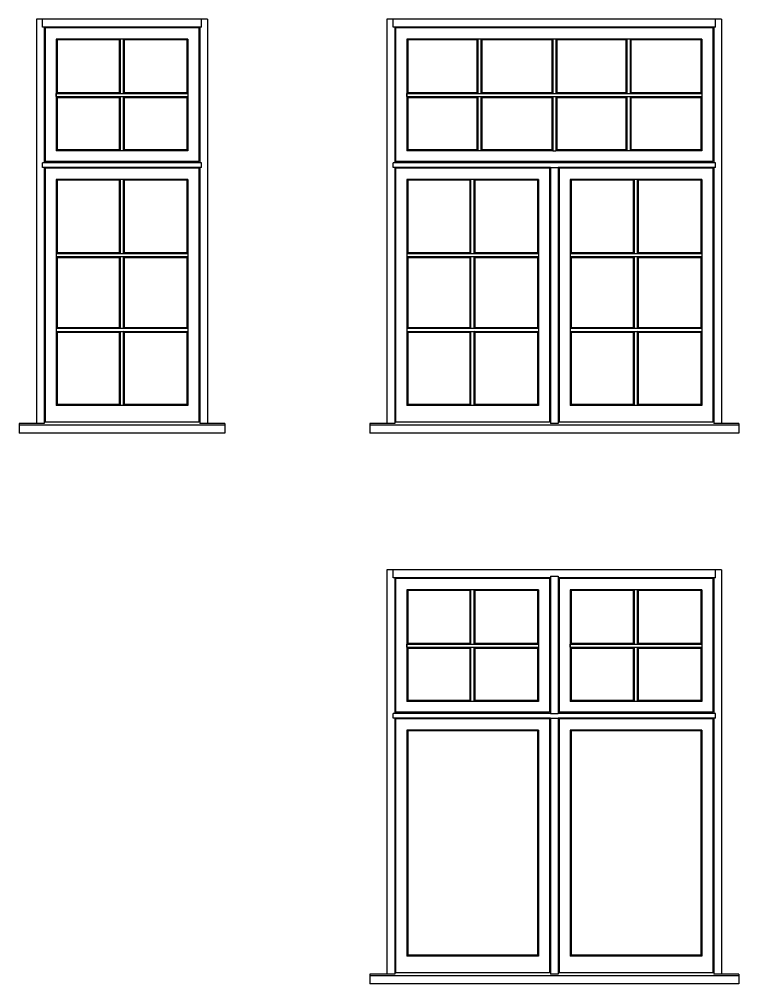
# Model space of a CAD drawing. Header units: inches. Extents: x 1985 to 11287, y 379 to 3234.
# Drawn here: x 9094.9 to 9221, y 1465.3 to 1634.4 of the extents above; entities that cross this region are included whole.
import ezdxf

# ---------------------------------------------------------------- set-up
doc = ezdxf.new("R2010")
doc.units = ezdxf.units.IN
doc.header["$MEASUREMENT"] = 0
doc.layers.add('elevation 99', color=7, linetype='CONTINUOUS')

msp = doc.modelspace()

# ---------------------------------------------------------------- linework, layer by layer
at = {"layer": 'elevation 99'}
for p, q in [((9097.929608, 1634.398516), (9097.929608, 1609.208911)), ((9127.92959, 1634.398516), (9097.929608, 1634.398516)), ((9098.992108, 1633.023515), (9098.992108, 1634.398516)), ((9126.86709, 1633.023515), (9126.86709, 1634.398516)), ((9127.92959, 1634.398516), (9127.92959, 1609.208911)), ((9159.357966, 1634.398516), (9159.357966, 1609.208911)), ((9189.357947, 1634.398516), (9159.357966, 1634.398516)), ((9160.420466, 1633.023515), (9160.420466, 1634.398516)), ((9217.982929, 1634.398516), (9187.982947, 1634.398516)), ((9216.920429, 1633.023515), (9216.920429, 1634.398516)), ((9217.982929, 1634.398516), (9217.982929, 1609.208911)), ((9126.86709, 1633.023515), (9098.992108, 1633.023515)), ((9099.304608, 1633.023515), (9099.304608, 1609.208911)), ((9099.448014, 1632.879829), (9099.448014, 1609.459378)), ((9126.410904, 1632.879829), (9099.448014, 1632.879829)), ((9126.410904, 1632.879829), (9126.410904, 1609.459378)), ((9126.55459, 1633.023515), (9126.55459, 1609.208911)), ((9216.920429, 1633.023515), (9160.420466, 1633.023515)), ((9160.732966, 1633.023515), (9160.732966, 1609.208911)), ((9160.876372, 1632.879829), (9160.876372, 1609.459378)), ((9216.464243, 1632.879829), (9160.876372, 1632.879829)), ((9216.464243, 1632.879829), (9216.464243, 1609.459378)), ((9216.607929, 1633.023515), (9216.607929, 1609.208911)), ((9101.393894, 1630.934229), (9101.393894, 1611.34232)), ((9124.465304, 1630.934229), (9101.393894, 1630.934229)), ((9101.554608, 1630.773515), (9101.554608, 1621.575775)), ((9112.487067, 1630.773515), (9101.554608, 1630.773515)), ((9112.487067, 1630.773515), (9112.647781, 1630.934229)), ((9112.487067, 1621.575775), (9112.487067, 1630.773515)), ((9112.647781, 1621.415061), (9112.647781, 1630.934229)), ((9113.201353, 1630.934229), (9113.362067, 1630.773515)), ((9113.201353, 1621.415061), (9113.201353, 1630.934229)), ((9124.30459, 1630.773515), (9113.362067, 1630.773515)), ((9113.362067, 1621.575775), (9113.362067, 1630.773515)), ((9124.30459, 1630.773515), (9124.30459, 1621.575775)), ((9124.465304, 1630.934229), (9124.465304, 1611.34232)), ((9162.822251, 1630.934229), (9162.822251, 1611.34232)), ((9188.393662, 1630.934229), (9162.822251, 1630.934229)), ((9162.982966, 1630.773515), (9162.982966, 1621.575775)), ((9175.165424, 1630.773515), (9162.982966, 1630.773515)), ((9175.165424, 1630.773515), (9175.326139, 1630.934229)), ((9175.165424, 1621.575775), (9175.165424, 1630.773515)), ((9175.326139, 1621.415061), (9175.326139, 1630.934229)), ((9175.87971, 1630.934229), (9176.040424, 1630.773515)), ((9175.87971, 1621.415061), (9175.87971, 1630.934229)), ((9188.232947, 1630.773515), (9176.040424, 1630.773515)), ((9176.040424, 1621.575775), (9176.040424, 1630.773515)), ((9188.232947, 1630.773515), (9188.393662, 1630.934229)), ((9188.232947, 1630.773515), (9188.232947, 1621.575775)), ((9188.393662, 1630.934229), (9188.393662, 1621.415061)), ((9214.518643, 1630.934229), (9188.393662, 1630.934229)), ((9188.947233, 1630.934229), (9188.947233, 1621.415061)), ((9188.947233, 1630.934229), (9189.107947, 1630.773515)), ((9189.107947, 1630.773515), (9189.107947, 1621.575775)), ((9201.290406, 1630.773515), (9189.107947, 1630.773515)), ((9201.290406, 1630.773515), (9201.45112, 1630.934229)), ((9201.290406, 1621.575775), (9201.290406, 1630.773515)), ((9201.45112, 1621.415061), (9201.45112, 1630.934229)), ((9202.004692, 1630.934229), (9202.165406, 1630.773515)), ((9202.004692, 1621.415061), (9202.004692, 1630.934229)), ((9214.357929, 1630.773515), (9202.165406, 1630.773515)), ((9202.165406, 1621.575775), (9202.165406, 1630.773515)), ((9214.357929, 1630.773515), (9214.357929, 1621.575775)), ((9214.518643, 1630.934229), (9214.518643, 1611.34232)), ((9101.554608, 1621.575775), (9101.393894, 1621.415061)), ((9101.393894, 1621.415061), (9112.647781, 1621.415061)), ((9101.393894, 1620.861489), (9101.393894, 1621.415061)), ((9101.554608, 1621.575775), (9112.487067, 1621.575775)), ((9112.487067, 1621.575775), (9112.647781, 1621.415061)), ((9112.647781, 1621.415061), (9113.201353, 1621.415061)), ((9113.362067, 1621.575775), (9113.201353, 1621.415061)), ((9113.201353, 1621.415061), (9124.465304, 1621.415061)), ((9113.362067, 1621.575775), (9124.30459, 1621.575775)), ((9124.30459, 1621.575775), (9124.465304, 1621.415061)), ((9162.982966, 1621.575775), (9162.822251, 1621.415061)), ((9162.822251, 1621.415061), (9175.326139, 1621.415061)), ((9162.822251, 1620.861489), (9162.822251, 1621.415061)), ((9162.982966, 1621.575775), (9175.165424, 1621.575775)), ((9175.165424, 1621.575775), (9175.326139, 1621.415061)), ((9175.326139, 1621.415061), (9175.87971, 1621.415061)), ((9176.040424, 1621.575775), (9175.87971, 1621.415061)), ((9175.87971, 1621.415061), (9188.393662, 1621.415061)), ((9176.040424, 1621.575775), (9188.232947, 1621.575775)), ((9188.232947, 1621.575775), (9188.393662, 1621.415061)), ((9188.393662, 1621.415061), (9188.947233, 1621.415061)), ((9189.107947, 1621.575775), (9188.947233, 1621.415061)), ((9188.947233, 1621.415061), (9201.45112, 1621.415061)), ((9189.107947, 1621.575775), (9201.290406, 1621.575775)), ((9201.290406, 1621.575775), (9201.45112, 1621.415061)), ((9201.45112, 1621.415061), (9202.004692, 1621.415061)), ((9202.165406, 1621.575775), (9202.004692, 1621.415061)), ((9202.004692, 1621.415061), (9214.518643, 1621.415061)), ((9202.165406, 1621.575775), (9214.357929, 1621.575775)), ((9214.357929, 1621.575775), (9214.518643, 1621.415061)), ((9101.393894, 1620.861489), (9112.647781, 1620.861489)), ((9101.393894, 1620.861489), (9101.554608, 1620.700775)), ((9101.554608, 1620.700775), (9101.554608, 1611.503035)), ((9101.554608, 1620.700775), (9112.487067, 1620.700775)), ((9112.487067, 1620.700775), (9112.647781, 1620.861489)), ((9112.487067, 1611.503035), (9112.487067, 1620.700775)), ((9112.647781, 1611.34232), (9112.647781, 1620.861489)), ((9112.647781, 1620.861489), (9113.201353, 1620.861489)), ((9113.201353, 1611.34232), (9113.201353, 1620.861489)), ((9113.201353, 1620.861489), (9124.465304, 1620.861489)), ((9113.362067, 1620.700775), (9113.201353, 1620.861489)), ((9113.362067, 1611.503035), (9113.362067, 1620.700775)), ((9113.362067, 1620.700775), (9124.30459, 1620.700775)), ((9124.465304, 1620.861489), (9124.30459, 1620.700775)), ((9124.30459, 1620.700775), (9124.30459, 1611.503035)), ((9162.822251, 1620.861489), (9175.326139, 1620.861489)), ((9162.822251, 1620.861489), (9162.982966, 1620.700775)), ((9162.982966, 1620.700775), (9162.982966, 1611.503035)), ((9162.982966, 1620.700775), (9175.165424, 1620.700775)), ((9175.165424, 1620.700775), (9175.326139, 1620.861489)), ((9175.165424, 1611.503035), (9175.165424, 1620.700775)), ((9175.326139, 1611.34232), (9175.326139, 1620.861489)), ((9175.326139, 1620.861489), (9175.87971, 1620.861489)), ((9175.87971, 1611.34232), (9175.87971, 1620.861489)), ((9175.87971, 1620.861489), (9188.393662, 1620.861489)), ((9176.040424, 1620.700775), (9175.87971, 1620.861489)), ((9176.040424, 1611.503035), (9176.040424, 1620.700775)), ((9176.040424, 1620.700775), (9188.232947, 1620.700775)), ((9188.393662, 1620.861489), (9188.232947, 1620.700775)), ((9188.232947, 1620.700775), (9188.232947, 1611.503035)), ((9188.393662, 1620.861489), (9188.947233, 1620.861489)), ((9188.393662, 1620.861489), (9188.393662, 1611.34232)), ((9188.947233, 1620.861489), (9201.45112, 1620.861489)), ((9188.947233, 1620.861489), (9189.107947, 1620.700775)), ((9188.947233, 1620.861489), (9188.947233, 1611.34232)), ((9189.107947, 1620.700775), (9189.107947, 1611.503035)), ((9189.107947, 1620.700775), (9201.290406, 1620.700775)), ((9201.290406, 1620.700775), (9201.45112, 1620.861489)), ((9201.290406, 1611.503035), (9201.290406, 1620.700775)), ((9201.45112, 1611.34232), (9201.45112, 1620.861489)), ((9201.45112, 1620.861489), (9202.004692, 1620.861489)), ((9202.004692, 1611.34232), (9202.004692, 1620.861489)), ((9202.004692, 1620.861489), (9214.518643, 1620.861489)), ((9202.165406, 1620.700775), (9202.004692, 1620.861489)), ((9202.165406, 1611.503035), (9202.165406, 1620.700775)), ((9202.165406, 1620.700775), (9214.357929, 1620.700775)), ((9214.518643, 1620.861489), (9214.357929, 1620.700775)), ((9214.357929, 1620.700775), (9214.357929, 1611.503035)), ((9124.465304, 1611.34232), (9101.393894, 1611.34232)), ((9112.487067, 1611.503035), (9101.554608, 1611.503035)), ((9112.487067, 1611.503035), (9112.647781, 1611.34232)), ((9113.362067, 1611.503035), (9113.201353, 1611.34232)), ((9124.30459, 1611.503035), (9113.362067, 1611.503035)), ((9188.393662, 1611.34232), (9162.822251, 1611.34232)), ((9175.165424, 1611.503035), (9162.982966, 1611.503035)), ((9175.165424, 1611.503035), (9175.326139, 1611.34232)), ((9176.040424, 1611.503035), (9175.87971, 1611.34232)), ((9188.232947, 1611.503035), (9176.040424, 1611.503035)), ((9188.232947, 1611.503035), (9188.393662, 1611.34232)), ((9188.393662, 1611.34232), (9188.947233, 1611.34232)), ((9188.947233, 1611.34232), (9189.107947, 1611.503035)), ((9214.518643, 1611.34232), (9188.947233, 1611.34232)), ((9201.290406, 1611.503035), (9189.107947, 1611.503035)), ((9201.290406, 1611.503035), (9201.45112, 1611.34232)), ((9202.165406, 1611.503035), (9202.004692, 1611.34232)), ((9214.357929, 1611.503035), (9202.165406, 1611.503035)), ((9126.410904, 1609.459378), (9099.448014, 1609.459378)), ((9216.464243, 1609.459378), (9160.876372, 1609.459378)), ((9097.929608, 1609.208911), (9097.929608, 1563.552605)), ((9126.86709, 1609.208911), (9098.992108, 1609.208911)), ((9098.992108, 1608.42871), (9098.992108, 1609.208911)), ((9126.86709, 1608.42871), (9098.992108, 1608.42871)), ((9099.304608, 1608.42871), (9099.304608, 1563.552605)), ((9099.448014, 1608.285024), (9099.448014, 1563.803072)), ((9126.410904, 1608.285024), (9099.448014, 1608.285024)), ((9126.410904, 1608.285024), (9126.410904, 1563.803072)), ((9126.55459, 1608.42871), (9126.55459, 1563.552605)), ((9126.86709, 1608.42871), (9126.86709, 1609.208911)), ((9127.92959, 1609.208911), (9127.92959, 1563.552605)), ((9159.357966, 1609.208911), (9159.357966, 1563.552605)), ((9160.420466, 1608.42871), (9160.420466, 1609.208911)), ((9216.920429, 1609.208911), (9160.420466, 1609.208911)), ((9187.982947, 1608.42871), (9160.420466, 1608.42871)), ((9160.732966, 1608.42871), (9160.732966, 1563.552605)), ((9160.876372, 1608.285024), (9160.876372, 1563.803072)), ((9187.839262, 1608.285024), (9160.876372, 1608.285024)), ((9187.839262, 1608.285024), (9187.839262, 1563.803072)), ((9187.982947, 1608.42871), (9187.982947, 1563.552605)), ((9187.982947, 1608.42871), (9187.982947, 1563.552605)), ((9187.982947, 1608.42871), (9189.357947, 1608.42871)), ((9189.357947, 1608.42871), (9189.357947, 1563.552605)), ((9189.357947, 1608.42871), (9189.357947, 1563.552605)), ((9216.920429, 1608.42871), (9189.357947, 1608.42871)), ((9189.501354, 1608.285024), (9189.501354, 1563.803072)), ((9216.464243, 1608.285024), (9189.501354, 1608.285024)), ((9216.464243, 1608.285024), (9216.464243, 1563.803072)), ((9216.607929, 1608.42871), (9216.607929, 1563.552605)), ((9216.920429, 1608.42871), (9216.920429, 1609.208911)), ((9217.982929, 1609.208911), (9217.982929, 1563.552605)), ((9101.393894, 1606.339424), (9101.393894, 1566.686014)), ((9124.465304, 1606.339424), (9101.393894, 1606.339424)), ((9101.554608, 1606.17871), (9101.554608, 1593.510581)), ((9112.487067, 1606.17871), (9101.554608, 1606.17871)), ((9112.487067, 1606.17871), (9112.647781, 1606.339424)), ((9112.487067, 1593.510581), (9112.487067, 1606.17871)), ((9112.647781, 1593.349867), (9112.647781, 1606.339424)), ((9113.201353, 1606.339424), (9113.362067, 1606.17871)), ((9113.201353, 1593.349867), (9113.201353, 1606.339424)), ((9124.30459, 1606.17871), (9113.362067, 1606.17871)), ((9113.362067, 1593.510581), (9113.362067, 1606.17871)), ((9124.30459, 1606.17871), (9124.30459, 1593.510581)), ((9124.465304, 1606.339424), (9124.465304, 1566.686014)), ((9162.822251, 1606.339424), (9162.822251, 1566.686014)), ((9185.893662, 1606.339424), (9162.822251, 1606.339424)), ((9162.982966, 1606.17871), (9162.982966, 1593.510581)), ((9173.915424, 1606.17871), (9162.982966, 1606.17871)), ((9173.915424, 1606.17871), (9174.076139, 1606.339424)), ((9173.915424, 1593.510581), (9173.915424, 1606.17871)), ((9174.076139, 1593.349867), (9174.076139, 1606.339424)), ((9174.62971, 1606.339424), (9174.790424, 1606.17871)), ((9174.62971, 1593.349867), (9174.62971, 1606.339424)), ((9185.732947, 1606.17871), (9174.790424, 1606.17871)), ((9174.790424, 1593.510581), (9174.790424, 1606.17871)), ((9185.732947, 1606.17871), (9185.732947, 1593.510581)), ((9185.893662, 1606.339424), (9185.893662, 1566.686014)), ((9191.447233, 1606.339424), (9191.447233, 1566.686014)), ((9214.518643, 1606.339424), (9191.447233, 1606.339424)), ((9191.607947, 1606.17871), (9191.607947, 1593.510581)), ((9202.540406, 1606.17871), (9191.607947, 1606.17871)), ((9202.540406, 1606.17871), (9202.70112, 1606.339424)), ((9202.540406, 1593.510581), (9202.540406, 1606.17871)), ((9202.70112, 1593.349867), (9202.70112, 1606.339424)), ((9203.254692, 1606.339424), (9203.415406, 1606.17871)), ((9203.254692, 1593.349867), (9203.254692, 1606.339424)), ((9214.357929, 1606.17871), (9203.415406, 1606.17871)), ((9203.415406, 1593.510581), (9203.415406, 1606.17871)), ((9214.357929, 1606.17871), (9214.357929, 1593.510581)), ((9214.518643, 1606.339424), (9214.518643, 1566.686014)), ((9101.554608, 1593.510581), (9101.393894, 1593.349867)), ((9101.393894, 1593.349867), (9112.647781, 1593.349867)), ((9101.393894, 1592.796296), (9112.647781, 1592.796296)), ((9101.393894, 1592.796296), (9101.554608, 1592.635581)), ((9101.554608, 1593.510581), (9112.487067, 1593.510581)), ((9101.554608, 1592.635581), (9101.554608, 1580.399921)), ((9101.554608, 1592.635581), (9112.487067, 1592.635581)), ((9112.487067, 1593.510581), (9112.647781, 1593.349867)), ((9112.487067, 1592.635581), (9112.647781, 1592.796296)), ((9112.487067, 1580.399921), (9112.487067, 1592.635581)), ((9112.647781, 1593.349867), (9113.201353, 1593.349867)), ((9112.647781, 1592.796296), (9113.201353, 1592.796296)), ((9112.647781, 1580.239206), (9112.647781, 1592.796296)), ((9113.362067, 1593.510581), (9113.201353, 1593.349867)), ((9113.201353, 1593.349867), (9124.465304, 1593.349867)), ((9113.201353, 1592.796296), (9124.465304, 1592.796296)), ((9113.362067, 1592.635581), (9113.201353, 1592.796296)), ((9113.201353, 1580.239206), (9113.201353, 1592.796296)), ((9113.362067, 1593.510581), (9124.30459, 1593.510581)), ((9113.362067, 1580.399921), (9113.362067, 1592.635581)), ((9113.362067, 1592.635581), (9124.30459, 1592.635581)), ((9124.30459, 1593.510581), (9124.465304, 1593.349867)), ((9124.465304, 1592.796296), (9124.30459, 1592.635581)), ((9124.30459, 1592.635581), (9124.30459, 1580.399921)), ((9162.982966, 1593.510581), (9162.822251, 1593.349867)), ((9162.822251, 1593.349867), (9174.076139, 1593.349867)), ((9162.822251, 1592.796296), (9174.076139, 1592.796296)), ((9162.822251, 1592.796296), (9162.982966, 1592.635581)), ((9162.982966, 1593.510581), (9173.915424, 1593.510581)), ((9162.982966, 1592.635581), (9162.982966, 1580.399921)), ((9162.982966, 1592.635581), (9173.915424, 1592.635581)), ((9173.915424, 1593.510581), (9174.076139, 1593.349867)), ((9173.915424, 1592.635581), (9174.076139, 1592.796296)), ((9173.915424, 1580.399921), (9173.915424, 1592.635581)), ((9174.076139, 1593.349867), (9174.62971, 1593.349867)), ((9174.076139, 1592.796296), (9174.62971, 1592.796296)), ((9174.076139, 1580.239206), (9174.076139, 1592.796296)), ((9174.790424, 1593.510581), (9174.62971, 1593.349867)), ((9174.62971, 1593.349867), (9185.893662, 1593.349867)), ((9174.62971, 1592.796296), (9185.893662, 1592.796296)), ((9174.790424, 1592.635581), (9174.62971, 1592.796296)), ((9174.62971, 1580.239206), (9174.62971, 1592.796296)), ((9174.790424, 1593.510581), (9185.732947, 1593.510581)), ((9174.790424, 1580.399921), (9174.790424, 1592.635581)), ((9174.790424, 1592.635581), (9185.732947, 1592.635581)), ((9185.732947, 1593.510581), (9185.893662, 1593.349867)), ((9185.893662, 1592.796296), (9185.732947, 1592.635581)), ((9185.732947, 1592.635581), (9185.732947, 1580.399921)), ((9191.607947, 1593.510581), (9191.447233, 1593.349867)), ((9191.447233, 1593.349867), (9202.70112, 1593.349867)), ((9191.447233, 1592.796296), (9202.70112, 1592.796296)), ((9191.447233, 1592.796296), (9191.607947, 1592.635581)), ((9191.607947, 1593.510581), (9202.540406, 1593.510581)), ((9191.607947, 1592.635581), (9191.607947, 1580.399921)), ((9191.607947, 1592.635581), (9202.540406, 1592.635581)), ((9202.540406, 1593.510581), (9202.70112, 1593.349867)), ((9202.540406, 1592.635581), (9202.70112, 1592.796296)), ((9202.540406, 1580.399921), (9202.540406, 1592.635581)), ((9202.70112, 1593.349867), (9203.254692, 1593.349867)), ((9202.70112, 1592.796296), (9203.254692, 1592.796296)), ((9202.70112, 1580.239206), (9202.70112, 1592.796296)), ((9203.415406, 1593.510581), (9203.254692, 1593.349867)), ((9203.254692, 1593.349867), (9214.518643, 1593.349867)), ((9203.254692, 1592.796296), (9214.518643, 1592.796296)), ((9203.415406, 1592.635581), (9203.254692, 1592.796296)), ((9203.254692, 1580.239206), (9203.254692, 1592.796296)), ((9203.415406, 1593.510581), (9214.357929, 1593.510581)), ((9203.415406, 1580.399921), (9203.415406, 1592.635581)), ((9203.415406, 1592.635581), (9214.357929, 1592.635581)), ((9214.357929, 1593.510581), (9214.518643, 1593.349867)), ((9214.518643, 1592.796296), (9214.357929, 1592.635581)), ((9214.357929, 1592.635581), (9214.357929, 1580.399921)), ((9101.554608, 1580.399921), (9101.393894, 1580.239206)), ((9101.393894, 1580.239206), (9112.647781, 1580.239206)), ((9101.393894, 1579.685635), (9112.647781, 1579.685635)), ((9101.393894, 1579.685635), (9101.554608, 1579.524921)), ((9101.554608, 1580.399921), (9112.487067, 1580.399921)), ((9101.554608, 1579.524921), (9101.554608, 1566.846728)), ((9101.554608, 1579.524921), (9112.487067, 1579.524921)), ((9112.487067, 1580.399921), (9112.647781, 1580.239206)), ((9112.487067, 1579.524921), (9112.647781, 1579.685635)), ((9112.487067, 1566.846728), (9112.487067, 1579.524921)), ((9112.647781, 1580.239206), (9113.201353, 1580.239206)), ((9112.647781, 1566.686014), (9112.647781, 1579.685635)), ((9112.647781, 1579.685635), (9113.201353, 1579.685635)), ((9113.362067, 1580.399921), (9113.201353, 1580.239206)), ((9113.201353, 1580.239206), (9124.465304, 1580.239206)), ((9113.201353, 1566.686014), (9113.201353, 1579.685635)), ((9113.201353, 1579.685635), (9124.465304, 1579.685635)), ((9113.362067, 1579.524921), (9113.201353, 1579.685635)), ((9113.362067, 1580.399921), (9124.30459, 1580.399921)), ((9113.362067, 1566.846728), (9113.362067, 1579.524921)), ((9113.362067, 1579.524921), (9124.30459, 1579.524921)), ((9124.30459, 1580.399921), (9124.465304, 1580.239206)), ((9124.465304, 1579.685635), (9124.30459, 1579.524921)), ((9124.30459, 1579.524921), (9124.30459, 1566.846728)), ((9162.982966, 1580.399921), (9162.822251, 1580.239206)), ((9162.822251, 1580.239206), (9174.076139, 1580.239206)), ((9162.822251, 1579.685635), (9174.076139, 1579.685635)), ((9162.822251, 1579.685635), (9162.982966, 1579.524921)), ((9162.982966, 1580.399921), (9173.915424, 1580.399921)), ((9162.982966, 1579.524921), (9162.982966, 1566.846728)), ((9162.982966, 1579.524921), (9173.915424, 1579.524921)), ((9173.915424, 1580.399921), (9174.076139, 1580.239206)), ((9173.915424, 1579.524921), (9174.076139, 1579.685635)), ((9173.915424, 1566.846728), (9173.915424, 1579.524921)), ((9174.076139, 1580.239206), (9174.62971, 1580.239206)), ((9174.076139, 1566.686014), (9174.076139, 1579.685635)), ((9174.076139, 1579.685635), (9174.62971, 1579.685635)), ((9174.790424, 1580.399921), (9174.62971, 1580.239206)), ((9174.62971, 1580.239206), (9185.893662, 1580.239206)), ((9174.62971, 1566.686014), (9174.62971, 1579.685635)), ((9174.62971, 1579.685635), (9185.893662, 1579.685635)), ((9174.790424, 1579.524921), (9174.62971, 1579.685635)), ((9174.790424, 1580.399921), (9185.732947, 1580.399921)), ((9174.790424, 1566.846728), (9174.790424, 1579.524921)), ((9174.790424, 1579.524921), (9185.732947, 1579.524921)), ((9185.732947, 1580.399921), (9185.893662, 1580.239206)), ((9185.893662, 1579.685635), (9185.732947, 1579.524921)), ((9185.732947, 1579.524921), (9185.732947, 1566.846728)), ((9191.607947, 1580.399921), (9191.447233, 1580.239206)), ((9191.447233, 1580.239206), (9202.70112, 1580.239206)), ((9191.447233, 1579.685635), (9202.70112, 1579.685635)), ((9191.447233, 1579.685635), (9191.607947, 1579.524921)), ((9191.607947, 1580.399921), (9202.540406, 1580.399921)), ((9191.607947, 1579.524921), (9191.607947, 1566.846728)), ((9191.607947, 1579.524921), (9202.540406, 1579.524921)), ((9202.540406, 1580.399921), (9202.70112, 1580.239206)), ((9202.540406, 1579.524921), (9202.70112, 1579.685635)), ((9202.540406, 1566.846728), (9202.540406, 1579.524921)), ((9202.70112, 1580.239206), (9203.254692, 1580.239206)), ((9202.70112, 1566.686014), (9202.70112, 1579.685635)), ((9202.70112, 1579.685635), (9203.254692, 1579.685635)), ((9203.415406, 1580.399921), (9203.254692, 1580.239206)), ((9203.254692, 1580.239206), (9214.518643, 1580.239206)), ((9203.254692, 1566.686014), (9203.254692, 1579.685635)), ((9203.254692, 1579.685635), (9214.518643, 1579.685635)), ((9203.415406, 1579.524921), (9203.254692, 1579.685635)), ((9203.415406, 1580.399921), (9214.357929, 1580.399921)), ((9203.415406, 1566.846728), (9203.415406, 1579.524921)), ((9203.415406, 1579.524921), (9214.357929, 1579.524921)), ((9214.357929, 1580.399921), (9214.518643, 1580.239206)), ((9214.518643, 1579.685635), (9214.357929, 1579.524921)), ((9214.357929, 1579.524921), (9214.357929, 1566.846728)), ((9124.465304, 1566.686014), (9101.393894, 1566.686014)), ((9112.487067, 1566.846728), (9101.554608, 1566.846728)), ((9112.487067, 1566.846728), (9112.647781, 1566.686014)), ((9113.362067, 1566.846728), (9113.201353, 1566.686014)), ((9124.30459, 1566.846728), (9113.362067, 1566.846728)), ((9185.893662, 1566.686014), (9162.822251, 1566.686014)), ((9173.915424, 1566.846728), (9162.982966, 1566.846728)), ((9173.915424, 1566.846728), (9174.076139, 1566.686014)), ((9174.790424, 1566.846728), (9174.62971, 1566.686014)), ((9185.732947, 1566.846728), (9174.790424, 1566.846728)), ((9214.518643, 1566.686014), (9191.447233, 1566.686014)), ((9202.540406, 1566.846728), (9191.607947, 1566.846728)), ((9202.540406, 1566.846728), (9202.70112, 1566.686014)), ((9203.415406, 1566.846728), (9203.254692, 1566.686014)), ((9214.357929, 1566.846728), (9203.415406, 1566.846728)), ((9126.410904, 1563.803072), (9099.448014, 1563.803072)), ((9187.839262, 1563.803072), (9160.876372, 1563.803072)), ((9216.464243, 1563.803072), (9189.501354, 1563.803072)), ((9099.304608, 1563.552605), (9094.929608, 1563.552605)), ((9094.929608, 1563.552605), (9094.929608, 1561.869862)), ((9130.92959, 1563.266073), (9094.929608, 1563.266073)), ((9130.92959, 1563.552605), (9126.55459, 1563.552605)), ((9130.92959, 1563.552605), (9130.92959, 1561.869862)), ((9160.732966, 1563.552605), (9156.357966, 1563.552605)), ((9156.357966, 1563.552605), (9156.357966, 1561.869862)), ((9192.357947, 1563.266073), (9156.357966, 1563.266073)), ((9220.982929, 1563.266073), (9184.982947, 1563.266073)), ((9189.357947, 1563.552605), (9187.982947, 1563.552605)), ((9220.982929, 1563.552605), (9216.607929, 1563.552605)), ((9220.982929, 1563.552605), (9220.982929, 1561.869862)), ((9130.92959, 1561.869862), (9094.929608, 1561.869862)), ((9192.357947, 1561.869862), (9156.357966, 1561.869862)), ((9220.982929, 1561.869862), (9184.982947, 1561.869862)), ((9159.357966, 1537.869871), (9159.357966, 1512.680266)), ((9189.357947, 1537.869871), (9159.357966, 1537.869871)), ((9160.420466, 1536.494869), (9160.420466, 1537.869871)), ((9217.982929, 1537.869871), (9187.982947, 1537.869871)), ((9187.982947, 1536.807369), (9187.982947, 1512.680266)), ((9187.982947, 1536.807369), (9189.357947, 1536.807369)), ((9189.357947, 1536.807369), (9189.357947, 1512.680266)), ((9216.920429, 1536.494869), (9216.920429, 1537.869871)), ((9217.982929, 1537.869871), (9217.982929, 1512.680266)), ((9187.982947, 1536.494869), (9160.420466, 1536.494869)), ((9160.732966, 1536.494869), (9160.732966, 1512.680266)), ((9160.876372, 1536.351183), (9160.876372, 1512.930732)), ((9187.839262, 1536.351183), (9160.876372, 1536.351183)), ((9187.839262, 1536.351183), (9187.839262, 1512.930732)), ((9187.982947, 1536.494869), (9187.982947, 1512.680266)), ((9189.357947, 1536.494869), (9189.357947, 1512.680266)), ((9216.920429, 1536.494869), (9189.357947, 1536.494869)), ((9189.501354, 1536.351183), (9189.501354, 1512.930732)), ((9216.464243, 1536.351183), (9189.501354, 1536.351183)), ((9216.464243, 1536.351183), (9216.464243, 1512.930732)), ((9216.607929, 1536.494869), (9216.607929, 1512.680266)), ((9162.822251, 1534.405583), (9162.822251, 1514.813675)), ((9185.893662, 1534.405583), (9162.822251, 1534.405583)), ((9162.982966, 1534.244869), (9162.982966, 1525.047129)), ((9173.915424, 1534.244869), (9162.982966, 1534.244869)), ((9173.915424, 1534.244869), (9174.076139, 1534.405583)), ((9173.915424, 1525.047129), (9173.915424, 1534.244869)), ((9174.076139, 1524.886415), (9174.076139, 1534.405583)), ((9174.62971, 1534.405583), (9174.790424, 1534.244869)), ((9174.62971, 1524.886415), (9174.62971, 1534.405583)), ((9185.732947, 1534.244869), (9174.790424, 1534.244869)), ((9174.790424, 1525.047129), (9174.790424, 1534.244869)), ((9185.732947, 1534.244869), (9185.732947, 1525.047129)), ((9185.893662, 1534.405583), (9185.893662, 1514.813675)), ((9191.447233, 1534.405583), (9191.447233, 1514.813675)), ((9214.518643, 1534.405583), (9191.447233, 1534.405583)), ((9191.607947, 1534.244869), (9191.607947, 1525.047129)), ((9202.540406, 1534.244869), (9191.607947, 1534.244869)), ((9202.540406, 1534.244869), (9202.70112, 1534.405583)), ((9202.540406, 1525.047129), (9202.540406, 1534.244869)), ((9202.70112, 1524.886415), (9202.70112, 1534.405583)), ((9203.254692, 1534.405583), (9203.415406, 1534.244869)), ((9203.254692, 1524.886415), (9203.254692, 1534.405583)), ((9214.357929, 1534.244869), (9203.415406, 1534.244869)), ((9203.415406, 1525.047129), (9203.415406, 1534.244869)), ((9214.357929, 1534.244869), (9214.357929, 1525.047129)), ((9214.518643, 1534.405583), (9214.518643, 1514.813675)), ((9162.982966, 1525.047129), (9162.822251, 1524.886415)), ((9162.982966, 1525.047129), (9173.915424, 1525.047129)), ((9173.915424, 1525.047129), (9174.076139, 1524.886415)), ((9174.790424, 1525.047129), (9174.62971, 1524.886415)), ((9174.790424, 1525.047129), (9185.732947, 1525.047129)), ((9185.732947, 1525.047129), (9185.893662, 1524.886415)), ((9191.607947, 1525.047129), (9191.447233, 1524.886415)), ((9191.607947, 1525.047129), (9202.540406, 1525.047129)), ((9202.540406, 1525.047129), (9202.70112, 1524.886415)), ((9203.415406, 1525.047129), (9203.254692, 1524.886415)), ((9203.415406, 1525.047129), (9214.357929, 1525.047129)), ((9214.357929, 1525.047129), (9214.518643, 1524.886415)), ((9162.822251, 1524.886415), (9174.076139, 1524.886415)), ((9162.822251, 1524.332843), (9162.822251, 1524.886415)), ((9162.822251, 1524.332843), (9174.076139, 1524.332843)), ((9162.822251, 1524.332843), (9162.982966, 1524.172129)), ((9162.982966, 1524.172129), (9162.982966, 1514.974389)), ((9162.982966, 1524.172129), (9173.915424, 1524.172129)), ((9173.915424, 1524.172129), (9174.076139, 1524.332843)), ((9173.915424, 1514.974389), (9173.915424, 1524.172129)), ((9174.076139, 1524.886415), (9174.62971, 1524.886415)), ((9174.076139, 1514.813675), (9174.076139, 1524.332843)), ((9174.076139, 1524.332843), (9174.62971, 1524.332843)), ((9174.62971, 1524.886415), (9185.893662, 1524.886415)), ((9174.62971, 1514.813675), (9174.62971, 1524.332843)), ((9174.62971, 1524.332843), (9185.893662, 1524.332843)), ((9174.790424, 1524.172129), (9174.62971, 1524.332843)), ((9174.790424, 1514.974389), (9174.790424, 1524.172129)), ((9174.790424, 1524.172129), (9185.732947, 1524.172129)), ((9185.893662, 1524.332843), (9185.732947, 1524.172129)), ((9185.732947, 1524.172129), (9185.732947, 1514.974389)), ((9191.447233, 1524.886415), (9202.70112, 1524.886415)), ((9191.447233, 1524.332843), (9191.447233, 1524.886415)), ((9191.447233, 1524.332843), (9202.70112, 1524.332843)), ((9191.447233, 1524.332843), (9191.607947, 1524.172129)), ((9191.607947, 1524.172129), (9191.607947, 1514.974389)), ((9191.607947, 1524.172129), (9202.540406, 1524.172129)), ((9202.540406, 1524.172129), (9202.70112, 1524.332843)), ((9202.540406, 1514.974389), (9202.540406, 1524.172129)), ((9202.70112, 1524.886415), (9203.254692, 1524.886415)), ((9202.70112, 1514.813675), (9202.70112, 1524.332843)), ((9202.70112, 1524.332843), (9203.254692, 1524.332843)), ((9203.254692, 1524.886415), (9214.518643, 1524.886415)), ((9203.254692, 1514.813675), (9203.254692, 1524.332843)), ((9203.254692, 1524.332843), (9214.518643, 1524.332843)), ((9203.415406, 1524.172129), (9203.254692, 1524.332843)), ((9203.415406, 1514.974389), (9203.415406, 1524.172129)), ((9203.415406, 1524.172129), (9214.357929, 1524.172129)), ((9214.518643, 1524.332843), (9214.357929, 1524.172129)), ((9214.357929, 1524.172129), (9214.357929, 1514.974389)), ((9185.893662, 1514.813675), (9162.822251, 1514.813675)), ((9173.915424, 1514.974389), (9162.982966, 1514.974389)), ((9173.915424, 1514.974389), (9174.076139, 1514.813675)), ((9174.790424, 1514.974389), (9174.62971, 1514.813675)), ((9185.732947, 1514.974389), (9174.790424, 1514.974389)), ((9214.518643, 1514.813675), (9191.447233, 1514.813675)), ((9202.540406, 1514.974389), (9191.607947, 1514.974389)), ((9202.540406, 1514.974389), (9202.70112, 1514.813675)), ((9203.415406, 1514.974389), (9203.254692, 1514.813675)), ((9214.357929, 1514.974389), (9203.415406, 1514.974389)), ((9159.357966, 1512.680266), (9159.357966, 1467.023959)), ((9187.982947, 1512.680266), (9160.420466, 1512.680266)), ((9160.420466, 1511.900064), (9160.420466, 1512.680266)), ((9187.982947, 1511.900064), (9160.420466, 1511.900064)), ((9160.732966, 1511.900064), (9160.732966, 1467.023959)), ((9187.839262, 1512.930732), (9160.876372, 1512.930732)), ((9160.876372, 1511.756378), (9160.876372, 1467.274426)), ((9187.839262, 1511.756378), (9160.876372, 1511.756378)), ((9187.839262, 1511.756378), (9187.839262, 1467.274426)), ((9187.982947, 1512.680266), (9189.357947, 1512.680266)), ((9187.982947, 1511.900064), (9187.982947, 1467.023959)), ((9187.982947, 1511.900064), (9187.982947, 1467.023959)), ((9187.982947, 1511.900064), (9189.357947, 1511.900064)), ((9216.920429, 1512.680266), (9189.357947, 1512.680266)), ((9189.357947, 1511.900064), (9189.357947, 1467.023959)), ((9189.357947, 1511.900064), (9189.357947, 1467.023959)), ((9216.920429, 1511.900064), (9189.357947, 1511.900064)), ((9216.464243, 1512.930732), (9189.501354, 1512.930732)), ((9189.501354, 1511.756378), (9189.501354, 1467.274426)), ((9216.464243, 1511.756378), (9189.501354, 1511.756378)), ((9216.464243, 1511.756378), (9216.464243, 1467.274426)), ((9216.607929, 1511.900064), (9216.607929, 1467.023959)), ((9216.920429, 1511.900064), (9216.920429, 1512.680266)), ((9217.982929, 1512.680266), (9217.982929, 1467.023959)), ((9162.822251, 1509.810778), (9162.822251, 1470.157368)), ((9185.893662, 1509.810778), (9162.822251, 1509.810778)), ((9185.893662, 1509.810778), (9185.893662, 1470.157368)), ((9191.447233, 1509.810778), (9191.447233, 1470.157368)), ((9214.518643, 1509.810778), (9191.447233, 1509.810778)), ((9214.518643, 1509.810778), (9214.518643, 1470.157368)), ((9162.982966, 1509.650064), (9162.982966, 1470.318082)), ((9185.732947, 1509.650064), (9162.982966, 1509.650064)), ((9185.732947, 1509.650064), (9185.732947, 1470.318082)), ((9191.607947, 1509.650064), (9191.607947, 1470.318082)), ((9214.357929, 1509.650064), (9191.607947, 1509.650064)), ((9214.357929, 1509.650064), (9214.357929, 1470.318082)), ((9185.893662, 1470.157368), (9162.822251, 1470.157368)), ((9185.732947, 1470.318082), (9162.982966, 1470.318082)), ((9214.518643, 1470.157368), (9191.447233, 1470.157368)), ((9214.357929, 1470.318082), (9191.607947, 1470.318082)), ((9160.732966, 1467.023959), (9156.357966, 1467.023959)), ((9156.357966, 1467.023959), (9156.357966, 1465.341216)), ((9192.357947, 1466.737427), (9156.357966, 1466.737427)), ((9187.839262, 1467.274426), (9160.876372, 1467.274426)), ((9220.982929, 1466.737427), (9184.982947, 1466.737427)), ((9189.357947, 1467.023959), (9187.982947, 1467.023959)), ((9216.464243, 1467.274426), (9189.501354, 1467.274426)), ((9220.982929, 1467.023959), (9216.607929, 1467.023959)), ((9220.982929, 1467.023959), (9220.982929, 1465.341216)), ((9192.357947, 1465.341216), (9156.357966, 1465.341216)), ((9220.982929, 1465.341216), (9184.982947, 1465.341216))]:
    msp.add_line(p, q, dxfattribs=at)

doc.saveas('drawing.dxf')
